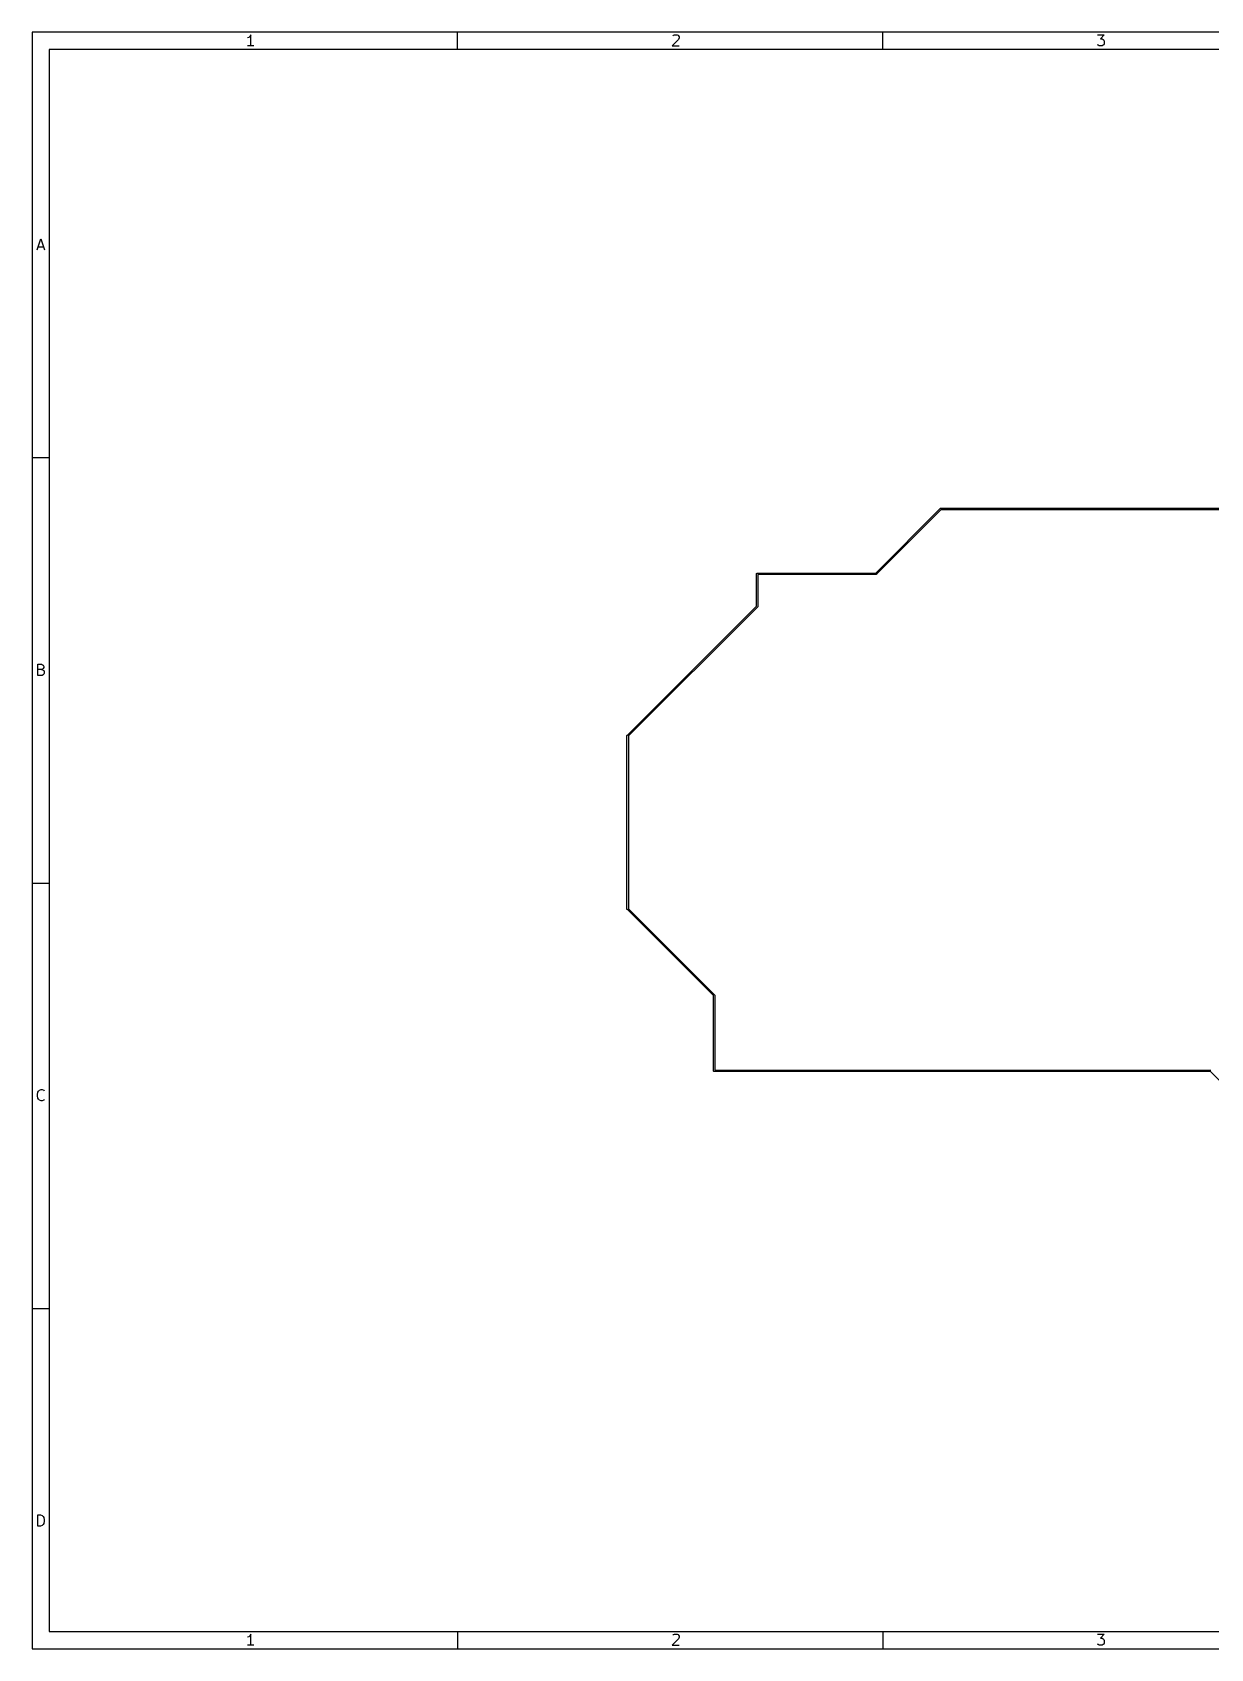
# Model space of a CAD drawing. Extents: x -80 to 197, y -68 to 122.
# Drawn here: x -80.2 to 58.4, y -67.9 to 122.1 of the extents above; entities that cross this region are included whole.
import ezdxf

# ---------------------------------------------------------------- set-up
doc = ezdxf.new("R2010")
doc.units = 0
doc.header["$MEASUREMENT"] = 0
doc.layers.add('BLACK', color=7, linetype='CONTINUOUS')

msp = doc.modelspace()

# ---------------------------------------------------------------- linework, layer by layer
at = {"layer": 'BLACK', "linetype": 'CONTINUOUS'}
for p, q in [((-80.17, 122.08), (-80.17, -67.9272)), ((196.832, 122.08), (-80.17, 122.08)), ((-54.5998, 121.606), (-54.7236, 121.482)), ((-54.476, 121.792), (-54.5998, 121.606)), ((-54.476, 120.492), (-54.476, 121.792)), ((-30.17, 120.08), (-30.17, 122.08)), ((-4.84738, 121.668), (-4.78548, 121.73)), ((-4.78548, 121.73), (-4.66167, 121.792)), ((-4.66167, 121.792), (-4.35214, 121.792)), ((-4.35214, 121.792), (-4.22833, 121.73)), ((-4.22833, 121.73), (-4.16643, 121.668)), ((-4.16643, 121.668), (-4.10452, 121.544)), ((19.83, 120.08), (19.83, 122.08)), ((45.0907, 121.792), (45.8955, 121.792)), ((45.8955, 121.792), (45.4621, 121.297)), ((-78.17, 120.08), (-78.17, -65.9272)), ((194.832, 120.08), (-78.17, 120.08)), ((-54.7236, 121.482), (-54.8474, 121.42)), ((-54.1045, 120.492), (-54.8474, 120.492)), ((-4.16643, 121.235), (-4.90929, 120.492)), ((-4.90929, 120.492), (-4.10452, 120.492)), ((-4.10452, 121.42), (-4.16643, 121.235)), ((-4.10452, 121.544), (-4.10452, 121.42)), ((45.1526, 120.554), (45.0907, 120.616)), ((45.2764, 120.492), (45.1526, 120.554)), ((45.6479, 120.492), (45.2764, 120.492)), ((45.4621, 121.297), (45.6479, 121.297)), ((45.6479, 121.297), (45.7717, 121.235)), ((45.7717, 120.554), (45.6479, 120.492)), ((45.7717, 121.235), (45.8336, 121.173)), ((45.8336, 120.616), (45.7717, 120.554)), ((45.8336, 121.173), (45.8955, 121.049)), ((45.8955, 120.74), (45.8336, 120.616)), ((45.8955, 121.049), (45.8955, 120.74)), ((-79.6033, 96.4919), (-79.17, 97.7919)), ((-79.17, 97.7919), (-78.7367, 96.4919)), ((-79.4795, 96.8633), (-78.8605, 96.8633)), ((-80.17, 72.08), (-78.17, 72.08)), ((19.0189, 58.495), (26.57, 66.0461)), ((26.6761, 65.94), (19.1053, 58.3693)), ((26.57, 66.0576), (26.5821, 66.0908)), ((26.57, 66.0461), (26.57, 66.0576)), ((26.5821, 66.0908), (26.6047, 66.1178)), ((26.6047, 66.1178), (26.6353, 66.1354)), ((26.6353, 66.1354), (26.6613, 66.14)), ((26.6613, 66.14), (82.45, 66.14)), ((82.5587, 65.94), (26.6761, 65.94)), ((5.005, 58.4332), (5.00728, 58.4395)), ((5.005, 58.4266), (5.005, 58.4332)), ((5.005, 54.6411), (5.005, 58.4266)), ((5.00728, 58.4395), (5.00844, 58.446)), ((5.00844, 58.446), (5.01177, 58.4518)), ((5.01177, 58.4518), (5.01405, 58.4581)), ((5.01405, 58.4581), (5.01833, 58.4632)), ((5.01833, 58.4632), (5.02166, 58.469)), ((5.02166, 58.469), (5.02676, 58.4732)), ((5.02676, 58.4732), (5.03105, 58.4783)), ((5.03105, 58.4783), (5.03682, 58.4817)), ((5.03682, 58.4817), (5.04192, 58.486)), ((5.04192, 58.486), (5.04818, 58.4882)), ((5.04818, 58.4882), (5.05395, 58.4916)), ((5.05395, 58.4916), (5.06052, 58.4927)), ((5.06052, 58.4927), (5.06678, 58.495)), ((5.06678, 58.495), (5.07344, 58.495)), ((5.07344, 58.495), (5.07344, 58.495)), ((5.07344, 58.495), (19.0189, 58.495)), ((19.0467, 58.345), (5.155, 58.345)), ((5.155, 58.345), (5.155, 54.6133)), ((19.0566, 58.3441), (19.0467, 58.345)), ((19.0662, 58.3467), (19.0566, 58.3441)), ((19.076, 58.3484), (19.0662, 58.3467)), ((19.079, 58.3501), (19.076, 58.3484)), ((19.0822, 58.351), (19.079, 58.3501)), ((19.0903, 58.3567), (19.0822, 58.351)), ((19.099, 58.3617), (19.0903, 58.3567)), ((19.1053, 58.3693), (19.099, 58.3617)), ((-10.1661, 39.47), (5.005, 54.6411)), ((5.13073, 54.5547), (-10.06, 39.3639)), ((5.13834, 54.561), (5.13073, 54.5547)), ((5.14331, 54.5697), (5.13834, 54.561)), ((5.14902, 54.5778), (5.14331, 54.5697)), ((5.14989, 54.581), (5.14902, 54.5778)), ((5.15156, 54.584), (5.14989, 54.581)), ((5.15329, 54.5938), (5.15156, 54.584)), ((5.15587, 54.6034), (5.15329, 54.5938)), ((5.155, 54.6133), (5.15587, 54.6034)), ((-79.5105, 46.4919), (-79.5105, 47.7919)), ((-79.5105, 47.7919), (-79.0771, 47.7919)), ((-79.0771, 47.7919), (-78.9533, 47.73)), ((-78.9533, 47.73), (-78.8914, 47.6681)), ((-78.8914, 47.6681), (-78.8295, 47.5443)), ((-78.8295, 47.5443), (-78.8295, 47.4205)), ((-79.0771, 47.1729), (-79.5105, 47.1729)), ((-79.0152, 46.4919), (-79.5105, 46.4919)), ((-78.9533, 47.2348), (-79.0771, 47.1729)), ((-79.0771, 47.1729), (-78.8914, 47.111)), ((-78.8914, 46.5538), (-79.0152, 46.4919)), ((-78.8914, 47.2967), (-78.9533, 47.2348)), ((-78.8295, 47.4205), (-78.8914, 47.2967)), ((-78.8914, 47.111), (-78.8295, 47.049)), ((-78.8295, 46.6157), (-78.8914, 46.5538)), ((-78.8295, 47.049), (-78.7676, 46.9252)), ((-78.7676, 46.7395), (-78.8295, 46.6157)), ((-78.7676, 46.9252), (-78.7676, 46.7395)), ((-10.26, 39.3787), (-10.2554, 39.4047)), ((-10.26, 19.0413), (-10.26, 39.3787)), ((-10.2554, 39.4047), (-10.2378, 39.4353)), ((-10.2378, 39.4353), (-10.2108, 39.4579)), ((-10.2108, 39.4579), (-10.1776, 39.47)), ((-10.1776, 39.47), (-10.1661, 39.47)), ((-10.06, 39.3639), (-10.06, 19.0561)), ((-80.17, 22.08), (-78.17, 22.08)), ((-10.2554, 19.0153), (-10.26, 19.0413)), ((-10.2378, 18.9847), (-10.2554, 19.0153)), ((-10.06, 19.0561), (0.05073, 8.94534)), ((-10.2108, 18.9621), (-10.2378, 18.9847)), ((-10.1776, 18.95), (-10.2108, 18.9621)), ((-10.1661, 18.95), (-10.1776, 18.95)), ((-0.075, 8.85893), (-10.1661, 18.95)), ((-0.075, 0.01322), (-0.075, 8.85893)), ((0.05073, 8.94534), (0.05834, 8.93895)), ((0.05834, 8.93895), (0.06332, 8.93033)), ((0.06332, 8.93033), (0.06902, 8.92218)), ((0.06902, 8.92218), (0.06989, 8.91895)), ((0.06989, 8.91895), (0.07156, 8.91605)), ((0.07156, 8.91605), (0.07329, 8.90625)), ((0.07329, 8.90625), (0.07587, 8.89664)), ((0.07587, 8.89664), (0.075, 8.88674)), ((0.075, 8.88674), (0.075, 0.075)), ((-0.075, -0.01322), (-0.075, 0.01322)), ((0.075, 0.075), (58.4167, 0.075)), ((-0.07272, -0.01949), (-0.075, -0.01322)), ((-0.07156, -0.02605), (-0.07272, -0.01949)), ((-0.06823, -0.03181), (-0.07156, -0.02605)), ((-0.06595, -0.03808), (-0.06823, -0.03181)), ((-0.06167, -0.04319), (-0.06595, -0.03808)), ((-0.05834, -0.04895), (-0.06167, -0.04319)), ((-0.05324, -0.05323), (-0.05834, -0.04895)), ((-0.04895, -0.05834), (-0.05324, -0.05323)), ((-0.04318, -0.06167), (-0.04895, -0.05834)), ((-0.03808, -0.06595), (-0.04318, -0.06167)), ((-0.03182, -0.06823), (-0.03808, -0.06595)), ((-0.02605, -0.07156), (-0.03182, -0.06823)), ((-0.01948, -0.07272), (-0.02605, -0.07156)), ((-0.01322, -0.075), (-0.01948, -0.07272)), ((-0.00656, -0.075), (-0.01322, -0.075)), ((58.3889, -0.075), (-0.00656, -0.075)), ((-0.00656, -0.075), (-0.00656, -0.075)), ((74.8747, -16.5607), (58.3889, -0.075)), ((-79.5724, -2.76524), (-79.5105, -2.51762)), ((-79.5724, -2.95095), (-79.5724, -2.76524)), ((-79.5105, -3.19857), (-79.5724, -2.95095)), ((-79.5105, -2.51762), (-79.4486, -2.39381)), ((-79.4486, -3.32238), (-79.5105, -3.19857)), ((-79.4486, -2.39381), (-79.3248, -2.27)), ((-79.3248, -3.44619), (-79.4486, -3.32238)), ((-79.3248, -2.27), (-79.139, -2.20809)), ((-79.139, -3.50809), (-79.3248, -3.44619)), ((-79.139, -2.20809), (-79.0152, -2.20809)), ((-79.0152, -3.50809), (-79.139, -3.50809)), ((-79.0152, -2.20809), (-78.8295, -2.27)), ((-78.8295, -3.44619), (-79.0152, -3.50809)), ((-78.8295, -2.27), (-78.7676, -2.3319)), ((-78.7676, -3.38428), (-78.8295, -3.44619)), ((-80.17, -27.92), (-78.17, -27.92)), ((-79.5105, -53.5081), (-79.5105, -52.2081)), ((-79.5105, -52.2081), (-79.201, -52.2081)), ((-79.201, -52.2081), (-79.0152, -52.27)), ((-79.0152, -52.27), (-78.8914, -52.3938)), ((-78.8914, -52.3938), (-78.8295, -52.5176)), ((-78.8295, -53.1986), (-78.8914, -53.3224)), ((-78.8295, -52.5176), (-78.7676, -52.7652)), ((-78.7676, -52.951), (-78.8295, -53.1986)), ((-78.7676, -52.7652), (-78.7676, -52.951)), ((-79.201, -53.5081), (-79.5105, -53.5081)), ((-79.0152, -53.4462), (-79.201, -53.5081)), ((-78.8914, -53.3224), (-79.0152, -53.4462)), ((-78.17, -65.9272), (194.832, -65.9272)), ((-54.5998, -66.401), (-54.7236, -66.5248)), ((-54.476, -66.2153), (-54.5998, -66.401)), ((-54.476, -67.5153), (-54.476, -66.2153)), ((-30.17, -65.9272), (-30.17, -67.9272)), ((-4.84738, -66.3391), (-4.78548, -66.2772)), ((-4.78548, -66.2772), (-4.66167, -66.2153)), ((-4.66167, -66.2153), (-4.35214, -66.2153)), ((-4.35214, -66.2153), (-4.22833, -66.2772)), ((-4.22833, -66.2772), (-4.16643, -66.3391)), ((-4.16643, -66.3391), (-4.10452, -66.4629)), ((-4.10452, -66.4629), (-4.10452, -66.5867)), ((19.83, -65.9272), (19.83, -67.9272)), ((45.0907, -66.2153), (45.8955, -66.2153)), ((45.8955, -66.2153), (45.4621, -66.7105)), ((-80.17, -67.9272), (196.832, -67.9272)), ((-54.7236, -66.5248), (-54.8474, -66.5867)), ((-54.1045, -67.5153), (-54.8474, -67.5153)), ((-4.16643, -66.7724), (-4.90929, -67.5153)), ((-4.90929, -67.5153), (-4.10452, -67.5153)), ((-4.10452, -66.5867), (-4.16643, -66.7724)), ((45.1526, -67.4534), (45.0907, -67.3915)), ((45.2764, -67.5153), (45.1526, -67.4534)), ((45.6479, -67.5153), (45.2764, -67.5153)), ((45.4621, -66.7105), (45.6479, -66.7105)), ((45.6479, -66.7105), (45.7717, -66.7724)), ((45.7717, -67.4534), (45.6479, -67.5153)), ((45.7717, -66.7724), (45.8336, -66.8343)), ((45.8336, -67.3915), (45.7717, -67.4534)), ((45.8336, -66.8343), (45.8955, -66.9582)), ((45.8955, -67.2677), (45.8336, -67.3915)), ((45.8955, -66.9582), (45.8955, -67.2677))]:
    msp.add_line(p, q, dxfattribs=at)

doc.saveas('drawing.dxf')
